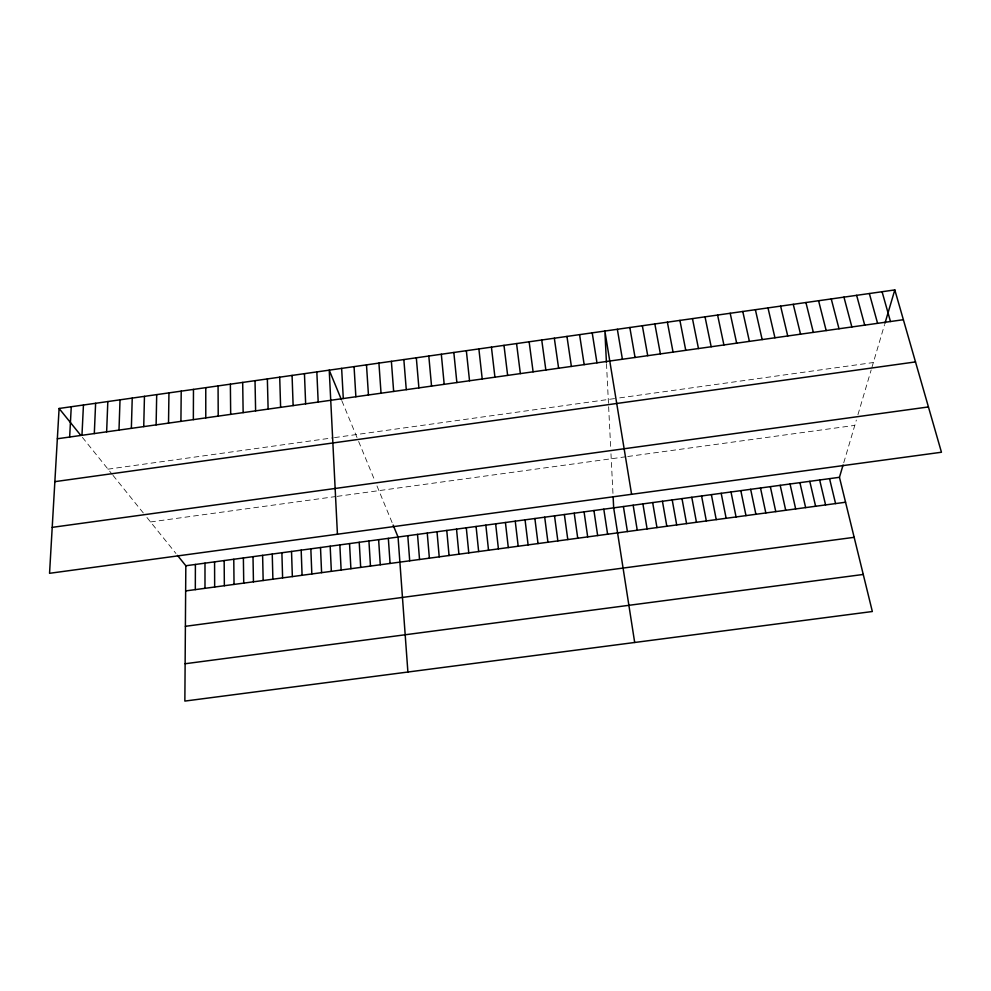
<?xml version="1.0" encoding="UTF-8"?>
<svg xmlns="http://www.w3.org/2000/svg" width="991" height="991" viewBox="0 0 991 991"><rect width="100%" height="100%" fill="white"/><g stroke="black" fill="none" stroke-linecap="round" stroke-linejoin="round"><path stroke-width="0.74" stroke-dasharray="4.96 3.72" d="M843.75 462.76L856.348 420.085M857.933 414.721L871.176 369.916M871.894 367.475L884.579 324.553M108.007 469.164L333.112 437.799M334.524 437.601L616.836 398.271M619.697 397.874L873.356 362.533M150.533 521.947L335.615 496.565M337.113 496.367L626.238 456.715M627.737 456.504L854.787 425.374M82.402 437.365L112.181 474.33M112.999 475.358L143.311 512.979M146.953 517.5L175.94 553.474M341.895 400.872L358.085 440.128M358.643 441.478L375.007 481.118M376.976 485.912L392.56 523.682M606.492 363.66L608.561 405.282M608.635 406.719L610.729 448.712M610.976 453.779L613.045 495.19"/><path stroke-width="1.49" d="M204.988 588.32L204.988 563.161M193.344 419.627L193.48 389.401M195.314 589.62L195.4 564.449M177.488 555.394L185.825 565.75L184.859 701.083L872.34 611.521L839.451 477.303L843.068 465.039M180.919 421.386L181.217 391.135M168.52 423.132L168.953 392.882M156.12 424.866L156.702 394.616M143.732 426.613L144.463 396.35M131.357 428.36L132.237 398.085M118.994 430.094L120.022 399.819M106.644 431.828L107.821 401.553M94.306 433.575L95.619 403.287M81.968 435.309L83.442 405.009M69.655 437.043L71.265 406.731M59.101 408.465L49.55 573.306L941.45 452.243L894.811 289.917L59.101 408.465L80.593 435.136M884.975 323.202L894.811 289.917M57.342 438.765L903.371 319.709M54.864 481.651L915.498 361.913M52.213 527.361L928.431 406.942M185.825 565.75L839.451 477.303M185.651 590.921L845.558 502.239M185.391 626.312L854.155 537.32M185.119 663.747L863.26 574.458M341.412 399.683L329.223 370.151L337.435 534.223M393.117 525.057L398.06 537.035L407.896 672.022M882.077 291.726L890.475 321.53M869.355 293.534L877.592 323.339M856.645 295.33L864.722 325.159M843.948 297.127L851.864 326.968M831.251 298.935L839.005 328.777M818.578 300.731L826.172 330.573M805.918 302.528L813.351 332.381M793.258 304.324L800.542 334.19M829.554 478.641L835.574 503.589M780.623 306.12L787.734 335.986M819.668 479.978L825.59 504.927M809.783 481.316L815.605 506.265M767.988 307.904L774.95 337.782M799.91 482.654L805.633 507.603M755.377 309.7L762.166 339.591M790.05 483.992L795.674 508.94M742.767 311.484L749.407 341.387M780.19 485.317L785.714 510.278M770.341 486.655L775.767 511.616M730.181 313.267L736.66 343.171M760.493 487.993L765.832 512.954M717.595 315.051L723.913 344.967M750.658 489.319L755.898 514.292M705.022 316.835L711.179 346.763M740.822 490.644L745.975 515.63M731.011 491.982L736.053 516.955M692.461 318.619L698.469 348.547M721.188 493.307L726.143 518.293M679.913 320.403L685.76 350.343M711.377 494.633L716.233 519.618M701.578 495.958L706.335 520.944M667.377 322.174L673.062 352.127M691.78 497.284L696.45 522.282M654.853 323.958L660.39 353.911M681.994 498.609L686.565 523.607M642.341 325.729L647.718 355.695M672.22 499.935L676.692 524.933M662.446 501.26L666.819 526.258M629.83 327.501L635.058 357.478M652.673 502.573L656.959 527.584M617.343 329.272L622.41 359.25M642.911 503.899L647.098 528.909M631.589 494.298L604.869 331.044L606.43 362.396M633.162 505.224L637.25 530.235M623.413 506.537L627.414 531.56M592.209 332.84L596.966 362.83M634.686 642.478L613.677 507.85L613.119 496.615M579.574 334.636L584.17 364.638M603.804 509.188L607.607 534.211M593.931 510.526L597.647 535.561M566.951 336.42L571.386 366.435M584.071 511.864L587.688 536.899M554.328 338.216L558.614 368.231M574.223 513.189L577.741 538.237M541.73 340L545.855 370.027M564.375 514.527L567.793 539.562M554.526 515.853L557.859 540.9M529.132 341.784L533.108 371.823M544.703 517.191L547.936 542.238M516.559 343.567L520.362 373.607M534.88 518.516L538.014 543.563M503.985 345.351L507.64 375.403M525.057 519.841L528.104 544.901M515.246 521.179L518.194 546.227M491.425 347.135L494.93 377.187M505.435 522.505L508.296 547.565M478.876 348.919L482.221 378.983M495.649 523.83L498.411 548.89M485.85 525.156L488.526 550.216M466.34 350.69L469.536 380.767M476.076 526.481L478.653 551.541M453.828 352.474L456.863 382.551M466.29 527.794L468.78 552.879M441.317 354.245L444.191 384.335M456.529 529.12L458.92 554.204M446.768 530.445L449.059 555.517M428.806 356.017L431.543 386.118M437.006 531.758L439.211 556.843M416.319 357.788L418.896 387.89M427.257 533.084L429.376 558.168M403.845 359.56L406.273 389.674M417.521 534.397L419.54 559.494M407.784 535.71L409.704 560.807M391.383 361.331L393.65 391.445M378.921 363.09L381.04 393.216M388.336 538.348L390.082 563.445M378.624 539.661L380.271 564.771M366.484 364.861L368.454 394.988M368.925 540.975L370.473 566.084M354.06 366.62L355.868 396.759M359.225 542.288L360.687 567.397M341.635 368.379L343.295 398.531M349.538 543.601L350.901 568.71M339.851 544.914L341.127 570.023M330.176 546.214L331.353 571.336M316.835 371.898L318.185 402.061M320.502 547.528L321.592 572.649M304.448 373.657L305.649 403.832M310.84 548.841L311.831 573.962M301.177 550.141L302.082 575.275M292.072 375.416L293.125 405.592M291.527 551.442L292.345 576.589M279.71 377.175L280.614 407.351M281.89 552.755L282.608 577.889M272.252 554.056L272.884 579.202M267.359 378.921L268.115 409.11M262.615 555.356L263.16 580.503M255.021 380.668L255.616 410.869M253.002 556.657L253.448 581.804M242.684 382.415L243.142 412.628M243.377 557.958L243.736 583.117M233.777 559.258L234.037 584.417M230.37 384.174L230.68 414.374M224.164 560.559L224.35 585.718M218.07 385.908L218.218 416.133M214.576 561.86L214.663 587.019M205.769 387.654L205.781 417.88"/></g></svg>
